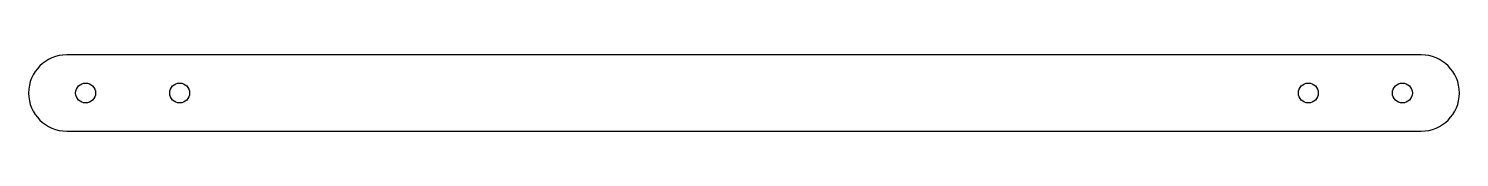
# Model space of a CAD drawing. Header units: millimetres. Extents: x -95 to 95, y -5 to 5.
import ezdxf

# ---------------------------------------------------------------- set-up
doc = ezdxf.new("R2010")
doc.units = ezdxf.units.MM
doc.layers.add('CUTOUTS', color=1, linetype='CONTINUOUS')
doc.layers.add('PERIMETER', color=5, linetype='CONTINUOUS')

msp = doc.modelspace()

# ---------------------------------------------------------------- linework, layer by layer
at = {"layer": 'CUTOUTS'}
for centre in [(-87.5, 0), (-75, 0), (75, 0), (87.5, 0)]:
    msp.add_circle(centre, 1.325, dxfattribs=at)
at = {"layer": 'PERIMETER'}
for p, q in [((90, 5.075), (-90, 5.075)), ((-90, -5.075), (90, -5.075))]:
    msp.add_line(p, q, dxfattribs=at)
for centre, start, end in [((-90, 0), 90, 270), ((90, 0), -90, 90)]:
    msp.add_arc(centre, 5.075, start, end, dxfattribs=at)

doc.saveas('drawing.dxf')
